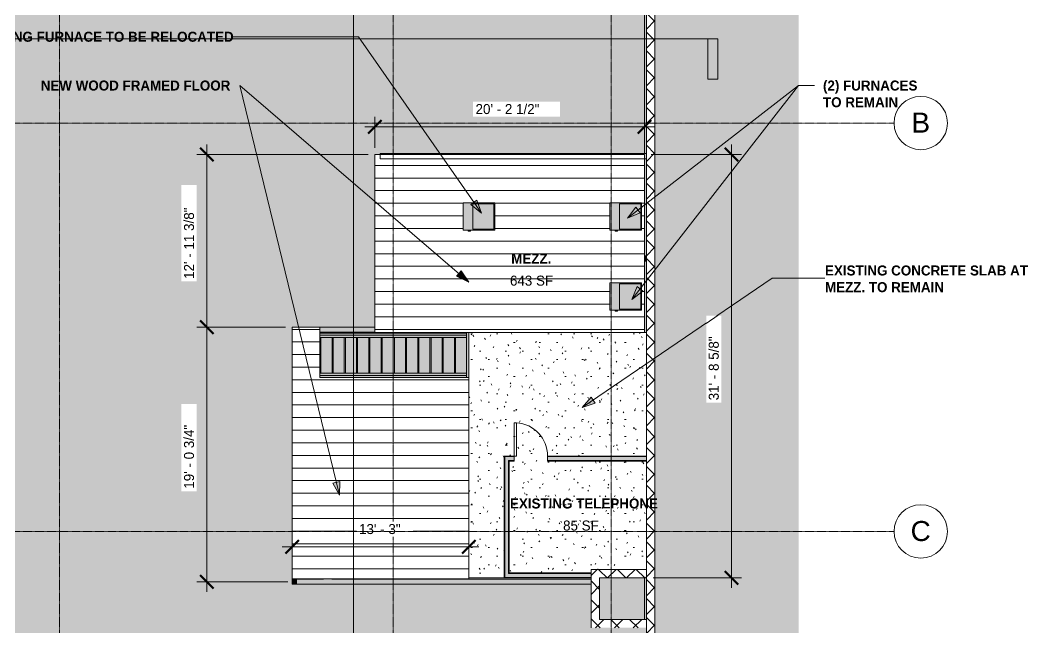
# Model space of a CAD drawing. Header units: inches. Extents: x -4124 to -1243, y 10241 to 12021.
# Drawn here: x -2149 to -1243, y 10995 to 11541 of the extents above; entities that cross this region are included whole.
import ezdxf

# ---------------------------------------------------------------- set-up
doc = ezdxf.new("R2010")
doc.units = ezdxf.units.IN
doc.header["$MEASUREMENT"] = 0
doc.linetypes.add('Grid Line 1_2_', pattern=[0.875, 0.5, -0.125, 0.125, -0.125])
doc.linetypes.add('Overhead 1_16_', pattern=[0.101562, 0.0625, -0.039062])
for name, color, linetype, lineweight in [('A-ANNO-DIMS', 211, 'Continuous', 9), ('A-ANNO-DIMS-96', 211, 'Continuous', 9), ('A-AREA-IDEN', 2, 'Continuous', 9), ('A-DOOR', 31, 'Continuous', 13), ('A-FLOR', 192, 'Continuous', 13), ('A-FLOR-HRAL', 11, 'Continuous', 9), ('A-FLOR-PATT', 8, 'Continuous', 13), ('A-ROOF', 132, 'Continuous', 13), ('A-WALL', 113, 'Continuous', 13), ('A-WALL-PATT', 111, 'Continuous', 20), ('C-BLDG-PADS', 91, 'Continuous', 13), ('G-ANNO-SYMB', 111, 'Continuous', 9), ('G-ANNO-TEXT', 231, 'Continuous', 9), ('I-WALL', 2, 'Continuous', 13), ('M-EQPM', 50, 'Continuous', 9), ('S-GRID', 1, 'Continuous', 9), ('S-GRID-IDEN', 1, 'Continuous', 9), ('S-STRS', 31, 'Continuous', 9)]:
    doc.layers.add(name, color=color, linetype=linetype, lineweight=lineweight)
doc.styles.add('Arial', font='arial.ttf', dxfattribs={"height": 18})
doc.styles.add('Century Gothic_1', font='ufonts.com_century-gothic.ttf', dxfattribs={"height": 9})
doc.styles.add('Century Gothic_B', font='GOTHICB.TTF', dxfattribs={"height": 9})
doc.dimstyles.new('OD__1_16__Tol__', dxfattribs={"dimscale": 12, "dimtxt": 9.397514, "dimasz": 1, "dimexe": 0.75, "dimexo": 0.5, "dimgap": 0.75, "dimtad": 1, "dimdec": 4, "dimrnd": 0.0625, "dimzin": 3, "dimdsep": 46, "dimlunit": 4, "dimtxsty": 'Century Gothic_1', "dimblk1": 'OBLIQUE', "dimblk2": 'OBLIQUE', "dimsah": 1, "dimcen": 0.09, "dimdle": 0.75, "dimazin": 0, "dimtfac": 1, "dimtdec": 4, "dimtix": 1, "dimtmove": 0, "dimatfit": 3, "dimfxl": 1, "dimtvp": 1, "dimtfill": 1, "dimfrac": 2, "dimtolj": 1, "dimtzin": 0, "dimarcsym": 2})
pattern_1 = [(0, (0, 0), (30.72, 7.68), [1.267, -21.773, 1.267, -21.773, -122.88]), (0, (0, 0), (30.72, 7.68), [-46.08, 1.267, -44.813, 1.267, -21.773, -53.76]), (0, (0, 0), (30.72, 7.68), [-115.2, 1.267, -14.093, 1.267, -37.133]), (120, (11.52, 3.84), (-22.011075, 22.7643004), [1.267, -21.773, 1.267, -21.773, -122.88]), (120, (11.52, 3.84), (-22.011075, 22.7643004), [-46.08, 1.267, -44.813, 1.267, -21.773, -53.76]), (120, (11.52, 3.84), (-22.011075, 22.7643004), [-115.2, 1.267, -14.093, 1.267, -37.133]), (240, (15.36, 19.2), (-8.708925, -30.4443004), [1.267, -21.773, 1.267, -21.773, -122.88]), (240, (15.36, 19.2), (-8.708925, -30.4443004), [-46.08, 1.267, -44.813, 1.267, -21.773, -53.76]), (240, (15.36, 19.2), (-8.708925, -30.4443004), [-115.2, 1.267, -14.093, 1.267, -37.133])]
pattern_2 = [(45, (0, 0), (-8.485281, 8.485281), []), (135, (0, 0), (-8.485281, -8.485281), [])]

# ---------------------------------------------------------------- blocks, each defined once
blk = doc.blocks.new('Single-Flush - 30_ x 80_-1225038-FLOOR PLAN - MEZZANINE')
at = {"layer": 'A-DOOR', "lineweight": 9}
for p, q in [((13, -2.25), (13, -32.25)), ((15, -2.25), (13, -2.25)), ((15, -2.25), (15, -32.25)), ((15, -32.25), (13, -32.25))]:
    blk.add_line(p, q, dxfattribs=at)
at = {"layer": 'A-DOOR', "color": 8, "lineweight": 9}
blk.add_arc((15, -2.25), 30.07, 180, 266.18593, dxfattribs=at)
blk = doc.blocks.new('Walls 1 - Walls 1-1277454-FLOOR PLAN - MEZZANINE')
at = {"layer": 'A-ROOF', "lineweight": 9}
blk.add_hatch(color=161, dxfattribs=at).paths.add_polyline_path([(-1448.52, 10380.08), (-1448.52, 11927.37), (-1956.88, 11927.37), (-1956.83, 11915.82), (-1585.45, 11918.84), (-1585.45, 11774.15), (-1577.83, 11774.15), (-1577.83, 10643.01), (-1938.58, 10642.37), (-1938.58, 10381.41), (-1577.83, 10380.43)], flags=0)
blk.add_line((-1577.83, 11774.15), (-1577.83, 10643.01), dxfattribs=at)
blk = doc.blocks.new('Gas Fired Furnace - Direct Vent - 38000 BTUH-1351617-FLOOR PLAN - MEZZANINE')
at = {"layer": 'M-EQPM'}
h = blk.add_hatch(color=8, dxfattribs=at)
h.paths.add_polyline_path([(0, -28.5), (0, 0), (-24.5, 0), (-24.5, -28.5), (-24.05, -28.5)], flags=0)
h.paths.add_polyline_path([(-0.81, -19.81), (-23.69, -19.81), (-23.69, -0.81), (-0.81, -0.81), (-0.81, -15.49)], flags=0)
for points in [[(-0.81, -15.49), (-0.81, -0.81), (-23.69, -0.81), (-23.69, -19.81), (-0.81, -19.81)], [(1, -21.82), (1, -21.69), (0, -21.72), (0, -21.83), (1, -21.83)], [(1, -22.83), (1, -21.83), (0, -21.87), (0, -23.83), (1, -23.8), (1, -23.09)]]:
    blk.add_hatch(color=8, dxfattribs=at).paths.add_polyline_path(points, flags=0)
at = {"layer": 'M-EQPM', "color": 8}
for p, q in [((0, 0), (-24.5, 0)), ((-24.5, 0), (-24.5, -28.5)), ((-0.81, -0.81), (-23.69, -0.81)), ((-23.69, -0.81), (-23.69, -19.81)), ((-0.81, -19.81), (-0.81, -0.81)), ((0, -28.5), (0, 0)), ((-23.69, -19.81), (-0.81, -19.81)), ((1, -21.69), (0, -21.69)), ((1, -21.83), (0, -21.83)), ((0, -23.83), (1, -23.83)), ((1, -21.69), (1, -21.82)), ((1, -21.83), (1, -23.83)), ((-24.5, -28.5), (0, -28.5))]:
    blk.add_line(p, q, dxfattribs=at)
blk = doc.blocks.new('Top Rail Type - Top Rail_Internal_-1377795-FLOOR PLAN - MEZZANINE')
at = {"layer": 'A-FLOR-HRAL'}
blk.add_hatch(color=8, dxfattribs=at).paths.add_polyline_path([(-1879.2, 11221.65), (-1747.2, 11221.65), (-1747.2, 11223.65), (-1879.2, 11223.65)], flags=0)
at = {"layer": 'A-FLOR-HRAL', "color": 8}
for p, q in [((-1879.2, 11223.65), (-1747.2, 11223.65)), ((-1747.2, 11221.65), (-1879.2, 11221.65)), ((-1747.2, 11223.65), (-1747.2, 11221.65))]:
    blk.add_line(p, q, dxfattribs=at)
blk = doc.blocks.new('Top Rail Type - Top Rail_Internal_-V3-FLOOR PLAN - MEZZANINE')
at = {"layer": 'A-FLOR-HRAL', "color": 8}
for p, q in [((-1879.2, 11223.65), (-1747.2, 11223.65)), ((-1879.2, 11221.65), (-1747.2, 11221.65)), ((-1747.2, 11223.65), (-1747.2, 11221.65))]:
    blk.add_line(p, q, dxfattribs=at)
blk = doc.blocks.new('Top Rail Type - Top Rail_Internal_-1377806-FLOOR PLAN - MEZZANINE')
at = {"layer": 'A-FLOR-HRAL'}
blk.add_hatch(color=8, dxfattribs=at).paths.add_polyline_path([(-1777.44, 11255.65), (-1747.2, 11255.65), (-1747.2, 11257.65), (-1879.2, 11257.65), (-1879.2, 11255.65), (-1780.2, 11255.65)], flags=0)
at = {"layer": 'A-FLOR-HRAL', "color": 8}
for p, q in [((-1879.2, 11257.65), (-1747.2, 11257.65)), ((-1747.2, 11255.65), (-1879.2, 11255.65)), ((-1747.2, 11257.65), (-1747.2, 11255.65))]:
    blk.add_line(p, q, dxfattribs=at)
blk = doc.blocks.new('Top Rail Type - Top Rail_Internal_-V4-FLOOR PLAN - MEZZANINE')
at = {"layer": 'A-FLOR-HRAL', "color": 8}
for p, q in [((-1879.2, 11257.65), (-1747.2, 11257.65)), ((-1879.2, 11255.65), (-1747.2, 11255.65)), ((-1747.2, 11257.65), (-1747.2, 11255.65))]:
    blk.add_line(p, q, dxfattribs=at)
blk = doc.blocks.new('Section - 3_32_ x 3_8_-54337-FLOOR PLAN - MEZZANINE')
at = {"layer": 'G-ANNO-SYMB'}
blk.add_hatch(color=256, dxfattribs=at).paths.add_polyline_path([(0, 0.375), (0, 0), (-0.09375, 0), (-0.09375, 0.375)], flags=0)
for p, q in [((0, 0.375), (-0.09375, 0.375)), ((-0.09375, 0.375), (-0.09375, 0)), ((0, 0), (0, 0.375)), ((-0.09375, 0), (0, 0))]:
    blk.add_line(p, q, dxfattribs=at)
blk = doc.blocks.new('DIMBLOCK1-FLOOR PLAN - MEZZANINE')
at = {"layer": 'A-ANNO-DIMS-96'}
for p, q in [((-1829.7, 11426.27), (-1829.7, 11453.95)), ((-1587.2, 11426.27), (-1587.2, 11453.95)), ((-1838.7, 11444.95), (-1578.2, 11444.95)), ((-1829.7, 11444.95), (-1829.7, 11426.27)), ((-1587.2, 11444.95), (-1587.2, 11426.27))]:
    blk.add_line(p, q, dxfattribs=at)
at = {"layer": 'A-ANNO-DIMS-96', "lineweight": 50}
for p, q in [((-1829.7, 11444.95), (-1835.7, 11438.95)), ((-1829.7, 11444.95), (-1823.7, 11450.95)), ((-1587.2, 11444.95), (-1593.2, 11438.95)), ((-1587.2, 11444.95), (-1581.2, 11450.95))]:
    blk.add_line(p, q, dxfattribs=at)
at = {"layer": 'A-ANNO-DIMS-96', "color": 0, "insert": (-1739.18, 11465.48), "char_height": 9, "width": 73.7481, "attachment_point": 1, "line_spacing_factor": 0.984502, "style": 'Century Gothic_1', "bg_fill": 3, "box_fill_scale": 1.25, "bg_fill_color": 256, "bg_fill_true_color": 13158600, "bg_fill_transparency": 0}
blk.add_mtext('20\' - 2 1/2"', dxfattribs=at)
blk = doc.blocks.new('_Oblique')
at = {"color": 0, "linetype": 'ByBlock', "lineweight": -2}
blk.add_line((-0.5, -0.5), (0.5, 0.5), dxfattribs=at)
blk = doc.blocks.new('DIMBLOCK2-FLOOR PLAN - MEZZANINE')
at = {"layer": 'A-ANNO-DIMS-96'}
for p, q in [((-1508.95, 11030.65), (-1508.95, 11429.27)), ((-1581.2, 11420.27), (-1499.95, 11420.27)), ((-1508.95, 11420.27), (-1581.2, 11420.27)), ((-1579.45, 11039.65), (-1499.95, 11039.65)), ((-1508.95, 11039.65), (-1579.45, 11039.65))]:
    blk.add_line(p, q, dxfattribs=at)
at = {"layer": 'A-ANNO-DIMS-96', "lineweight": 50}
for p, q in [((-1508.95, 11420.27), (-1514.95, 11426.27)), ((-1508.95, 11420.27), (-1502.95, 11414.27)), ((-1508.95, 11039.65), (-1514.95, 11045.65)), ((-1508.95, 11039.65), (-1502.95, 11033.65))]:
    blk.add_line(p, q, dxfattribs=at)
at = {"layer": 'A-ANNO-DIMS-96', "color": 0, "insert": (-1529.49, 11199.23), "char_height": 9, "width": 73.7481, "attachment_point": 1, "rotation": 90, "line_spacing_factor": 0.984502, "style": 'Century Gothic_1', "bg_fill": 3, "box_fill_scale": 1.25, "bg_fill_color": 256, "bg_fill_true_color": 13158600, "bg_fill_transparency": 0}
blk.add_mtext('31\' - 8 5/8"', dxfattribs=at)
blk = doc.blocks.new('DIMBLOCK3-FLOOR PLAN - MEZZANINE')
at = {"layer": 'A-ANNO-DIMS-96'}
for p, q in [((-1980.83, 11027.15), (-1980.83, 11273.9)), ((-1910.2, 11264.9), (-1989.83, 11264.9)), ((-1980.83, 11264.9), (-1910.2, 11264.9)), ((-1907.95, 11036.15), (-1989.83, 11036.15)), ((-1980.83, 11036.15), (-1907.95, 11036.15))]:
    blk.add_line(p, q, dxfattribs=at)
at = {"layer": 'A-ANNO-DIMS-96', "lineweight": 50}
for p, q in [((-1980.83, 11264.9), (-1986.83, 11270.9)), ((-1980.83, 11264.9), (-1974.83, 11258.9)), ((-1980.83, 11036.15), (-1986.83, 11042.15)), ((-1980.83, 11036.15), (-1974.83, 11030.15))]:
    blk.add_line(p, q, dxfattribs=at)
at = {"layer": 'A-ANNO-DIMS-96', "color": 0, "insert": (-2001.37, 11119.79), "char_height": 9, "width": 73.7481, "attachment_point": 1, "rotation": 90, "line_spacing_factor": 0.984502, "style": 'Century Gothic_1', "bg_fill": 3, "box_fill_scale": 1.25, "bg_fill_color": 256, "bg_fill_true_color": 13158600, "bg_fill_transparency": 0}
blk.add_mtext('19\' - 0 3/4"', dxfattribs=at)
blk = doc.blocks.new('DIMBLOCK4-FLOOR PLAN - MEZZANINE')
at = {"layer": 'A-ANNO-DIMS-96', "lineweight": 50}
for p, q in [((-1904.2, 11067.52), (-1898.2, 11073.52)), ((-1745.2, 11067.52), (-1739.2, 11073.52)), ((-1904.2, 11067.52), (-1910.2, 11061.52)), ((-1745.2, 11067.52), (-1751.2, 11061.52))]:
    blk.add_line(p, q, dxfattribs=at)
at = {"layer": 'A-ANNO-DIMS-96'}
for p, q in [((-1913.2, 11067.52), (-1736.2, 11067.52)), ((-1904.2, 11070.01), (-1904.2, 11058.52)), ((-1904.2, 11067.52), (-1904.2, 11070.01)), ((-1745.2, 11070.01), (-1745.2, 11058.52)), ((-1745.2, 11067.52), (-1745.2, 11070.01))]:
    blk.add_line(p, q, dxfattribs=at)
at = {"layer": 'A-ANNO-DIMS-96', "color": 0, "insert": (-1843.95, 11088.06), "char_height": 9, "width": 46.1821, "attachment_point": 1, "line_spacing_factor": 0.984502, "style": 'Century Gothic_1', "bg_fill": 3, "box_fill_scale": 1.25, "bg_fill_color": 256, "bg_fill_true_color": 13158600, "bg_fill_transparency": 0}
blk.add_mtext('13\' - 3"', dxfattribs=at)
blk = doc.blocks.new('DIMBLOCK5-FLOOR PLAN - MEZZANINE')
at = {"layer": 'A-ANNO-DIMS-96'}
for p, q in [((-1980.83, 11429.27), (-1980.83, 11255.9)), ((-1835.7, 11420.27), (-1989.83, 11420.27)), ((-1980.83, 11420.27), (-1835.7, 11420.27)), ((-1910.2, 11264.9), (-1989.83, 11264.9)), ((-1980.83, 11264.9), (-1910.2, 11264.9))]:
    blk.add_line(p, q, dxfattribs=at)
at = {"layer": 'A-ANNO-DIMS-96', "lineweight": 50}
for p, q in [((-1980.83, 11420.27), (-1986.83, 11426.27)), ((-1980.83, 11420.27), (-1974.83, 11414.27)), ((-1980.83, 11264.9), (-1986.83, 11270.9)), ((-1980.83, 11264.9), (-1974.83, 11258.9))]:
    blk.add_line(p, q, dxfattribs=at)
at = {"layer": 'A-ANNO-DIMS-96', "color": 0, "insert": (-2001.37, 11308.35), "char_height": 9, "width": 82.1611, "attachment_point": 1, "rotation": 90, "line_spacing_factor": 0.984502, "style": 'Century Gothic_1', "bg_fill": 3, "box_fill_scale": 1.25, "bg_fill_color": 256, "bg_fill_true_color": 13158600, "bg_fill_transparency": 0}
blk.add_mtext('12\' - 11 3/8"', dxfattribs=at)
blk = doc.blocks.new('Grid - Grid Head - Circle-50561-FLOOR PLAN - MEZZANINE')
at = {"layer": 'S-GRID-IDEN'}
for start, end in [(360, 180), (180, 360)]:
    blk.add_arc((0, 0), 0.25, start, end, dxfattribs=at)

msp = doc.modelspace()

# ---------------------------------------------------------------- hatches: boundary and pattern name
at = {"layer": 'A-FLOR-PATT', "lineweight": 9}
h = msp.add_hatch(dxfattribs=at)
h.set_pattern_fill('FP_6', color=9, style=0, pattern_type=2)
h.set_pattern_definition([(0, (0, 0), (0, 11.331), [])])
h.paths.add_polyline_path([(-1859.5168, 11038.72821), (-1745.20325, 11038.72821), (-1745.20325, 11219.64539), (-1879.20325, 11219.64539), (-1879.20325, 11264.89539), (-1904.20325, 11264.89539), (-1904.20325, 11038.72821)], flags=0)
h.paths.add_polyline_path([(-1775.68786, 11260.27039), (-1587.20325, 11260.27039), (-1587.20325, 11420.27039), (-1829.70325, 11420.27039), (-1829.70325, 11260.27039), (-1782.97642, 11260.27039)], flags=0)
h.paths.add_polyline_path([(-1612.14644, 11279.20054), (-1613.64644, 11279.20054), (-1613.64644, 11280.20054), (-1618.31311, 11280.20054), (-1618.31311, 11304.70054), (-1589.81311, 11304.70054), (-1589.81311, 11280.20054), (-1611.50061, 11280.20054), (-1611.53468, 11279.20054), (-1612.00061, 11279.20054)], flags=0)
h.paths.add_polyline_path([(-1613.64644, 11351.20054), (-1613.64644, 11352.20054), (-1618.31311, 11352.20054), (-1618.31311, 11376.70054), (-1589.81311, 11376.70054), (-1589.81311, 11352.20054), (-1611.50061, 11352.20054), (-1611.53468, 11351.20054), (-1613.61237, 11351.20054)], flags=0)
h.paths.add_polyline_path([(-1744.61401, 11351.20054), (-1745.75984, 11351.20054), (-1745.75984, 11352.20054), (-1750.42651, 11352.20054), (-1750.42651, 11376.70054), (-1721.92651, 11376.70054), (-1721.92651, 11352.20054), (-1743.61401, 11352.20054), (-1743.64808, 11351.20054), (-1744.58307, 11351.20054)], flags=0)
h = msp.add_hatch(dxfattribs=at)
h.set_pattern_fill('FP_1', color=9, style=0, pattern_type=2)
h.set_pattern_definition(pattern_1)
h.paths.add_polyline_path([(-1745.20325, 11039.65318), (-1713.45325, 11039.65318), (-1713.45325, 11149.14539), (-1704.45325, 11149.14539), (-1704.45325, 11144.64539), (-1708.95325, 11144.64539), (-1708.95325, 11044.15318), (-1635.20325, 11044.15318), (-1635.20325, 11047.27818), (-1585.45325, 11047.27818), (-1585.45325, 11144.64539), (-1674.45325, 11144.64539), (-1674.45325, 11149.14539), (-1585.45325, 11149.14539), (-1585.45325, 11260.27039), (-1745.20325, 11260.27039), (-1745.20325, 11040.15318)], flags=0)
at = {"layer": 'A-WALL-PATT', "lineweight": 9}
h = msp.add_hatch(dxfattribs=at)
h.set_pattern_fill('FP_3', color=8, style=0, pattern_type=2)
h.set_pattern_definition(pattern_2)
h.paths.add_polyline_path([(-1585.45325, 10642.9944), (-1577.82825, 10643.00784), (-1577.82825, 11774.14539), (-1585.45325, 11774.14539), (-1585.45325, 10643.00784)], flags=0)
h = msp.add_hatch(dxfattribs=at)
h.set_pattern_fill('FP_2', color=8, style=0, pattern_type=2)
h.set_pattern_definition(pattern_1)
h.paths.add_polyline_path([(-1615.7498, 11148.64539), (-1585.45325, 11148.64539), (-1585.45325, 11149.14539), (-1674.45325, 11149.14539), (-1674.45325, 11148.64539)], flags=0)
h.paths.add_polyline_path([(-1709.45325, 11148.64539), (-1704.45325, 11148.64539), (-1704.45325, 11149.14539), (-1713.45325, 11149.14539), (-1713.45325, 11148.64539), (-1712.95325, 11148.64539)], flags=0)
h = msp.add_hatch(dxfattribs=at)
h.set_pattern_fill('FP_2', color=8, style=0, pattern_type=2)
h.set_pattern_definition(pattern_1)
h.paths.add_polyline_path([(-1713.45325, 11039.65318), (-1712.95325, 11039.65318), (-1712.95325, 11148.64539), (-1713.45325, 11148.61598), (-1713.45325, 11043.65318)], flags=0)
h = msp.add_hatch(dxfattribs=at)
h.set_pattern_fill('FP_2', color=8, style=0, pattern_type=2)
h.set_pattern_definition(pattern_1)
h.paths.add_polyline_path([(-1709.45325, 11144.64539), (-1704.45325, 11144.64539), (-1704.45325, 11145.14539), (-1709.45325, 11145.14539)], flags=0)
h.paths.add_polyline_path([(-1674.45325, 11144.64539), (-1585.45325, 11144.64539), (-1585.46081, 11145.14539), (-1674.45325, 11145.14539)], flags=0)
h = msp.add_hatch(dxfattribs=at)
h.set_pattern_fill('FP_3', color=8, style=0, pattern_type=2)
h.set_pattern_definition(pattern_2)
h.paths.add_polyline_path([(-1635.20325, 10994.77818), (-1627.57825, 10994.77818), (-1627.57825, 11047.27818), (-1635.20325, 11047.27818), (-1635.20325, 11033.89539)], flags=0)
h = msp.add_hatch(dxfattribs=at)
h.set_pattern_fill('FP_3', color=8, style=0, pattern_type=2)
h.set_pattern_definition(pattern_2)
h.paths.add_polyline_path([(-1586.78906, 11039.65318), (-1585.45325, 11039.65318), (-1585.45325, 11047.27818), (-1627.57825, 11047.27818), (-1627.57825, 11039.65318), (-1587.20325, 11039.65318)], flags=0)
h = msp.add_hatch(dxfattribs=at)
h.set_pattern_fill('FP_2', color=8, style=0, pattern_type=2)
h.set_pattern_definition(pattern_1)
h.paths.add_polyline_path([(-1635.20325, 11043.65318), (-1635.20325, 11044.15318), (-1708.95325, 11044.15318), (-1708.95325, 11043.65318)], flags=0)
h = msp.add_hatch(dxfattribs=at)
h.set_pattern_fill('FP_3', color=8, style=0, pattern_type=2)
h.set_pattern_definition(pattern_2)
h.paths.add_polyline_path([(-1587.20325, 10994.77818), (-1585.45325, 10994.77818), (-1585.45325, 11002.40318), (-1627.57825, 11002.40318), (-1627.57825, 10994.77818)], flags=0)
at = {"layer": 'C-BLDG-PADS', "lineweight": 9}
h = msp.add_hatch(dxfattribs=at)
h.set_pattern_fill('FP_13', color=9, style=0, pattern_type=2)
h.set_pattern_definition(pattern_1)
h.paths.add_polyline_path([(-1587.20325, 10642.99131), (-1585.45325, 10643.00784), (-1585.45325, 10807.14539), (-1587.20325, 10807.14539), (-1587.20325, 10643.00784)], flags=0)
h.paths.add_polyline_path([(-1587.20325, 10818.02039), (-1585.45325, 10818.02039), (-1585.45325, 10994.77818), (-1587.20325, 10994.77818), (-1587.20325, 10888.8411)], flags=0)
h.paths.add_polyline_path([(-1587.20325, 11002.40318), (-1585.45325, 11002.40318), (-1585.45325, 11039.65318), (-1587.20325, 11039.65318), (-1587.20325, 11005.70277)], flags=0)
h.paths.add_polyline_path([(-1587.20325, 11260.27039), (-1585.45325, 11260.27039), (-1585.45325, 11324.39539), (-1587.20325, 11324.39539), (-1587.20325, 11278.28996)], flags=0)
h.paths.add_polyline_path([(-1587.20325, 11329.14539), (-1585.45325, 11329.14539), (-1585.45325, 11416.14539), (-1587.20325, 11416.14539), (-1587.20325, 11330.21648)], flags=0)
h.paths.add_polyline_path([(-1585.45325, 11420.89539), (-1585.45325, 11759.77039), (-1587.20325, 11759.77039), (-1587.20325, 11420.89539)], flags=0)
h.paths.add_polyline_path([(-1585.45325, 11770.64539), (-1585.45325, 11772.14539), (-1587.20325, 11772.14539), (-1587.20325, 11770.64539)], flags=0)
h.paths.add_polyline_path([(-1587.20325, 11842.91874), (-1585.45325, 11842.91874), (-1585.45325, 11918.85213), (-1587.20325, 11918.83784), (-1587.20325, 11842.99081)], flags=0)
h = msp.add_hatch(dxfattribs=at)
h.set_pattern_fill('FP_1', color=9, style=0, pattern_type=2)
h.set_pattern_definition(pattern_1)
h.paths.add_polyline_path([(-2414.06458, 10818.02039), (-2413.90426, 10818.02039), (-2413.57568, 10818.15649), (-2413.37318, 10818.64539), (-2413.37318, 10826.12586), (-2413.57568, 10826.61476), (-2414.06458, 10826.81727), (-2418.20325, 10826.81727), (-2418.20325, 10827.37586), (-2408.20325, 10827.37586), (-2408.20325, 10826.81727), (-2412.34193, 10826.81727), (-2412.83082, 10826.61476), (-2413.03333, 10826.12586), (-2413.03333, 10818.64539), (-2412.83082, 10818.15649), (-2412.50224, 10818.02039), (-2113.90426, 10818.02039), (-2113.57568, 10818.15649), (-2113.37318, 10818.64539), (-2113.37318, 10826.12586), (-2113.57568, 10826.61476), (-2114.06458, 10826.81727), (-2118.20325, 10826.81727), (-2118.20325, 10827.37586), (-2108.20325, 10827.37586), (-2108.20325, 10826.81727), (-2112.34193, 10826.81727), (-2112.83082, 10826.61476), (-2113.03333, 10826.12586), (-2113.03333, 10818.64539), (-2112.83082, 10818.15649), (-2112.50224, 10818.02039), (-1942.39075, 10818.02039), (-1942.39075, 10819.70985), (-1845.45325, 10819.70985), (-1845.45325, 10979.89539), (-1797.95325, 10979.89539), (-1797.95325, 10977.64539), (-1790.32825, 10977.64539), (-1790.32825, 10819.70985), (-1617.37318, 10819.70985), (-1617.37318, 10826.12586), (-1617.57568, 10826.61476), (-1618.06458, 10826.81727), (-1622.20325, 10826.81727), (-1622.20325, 10827.37586), (-1612.20325, 10827.37586), (-1612.20325, 10826.81727), (-1616.34193, 10826.81727), (-1616.83082, 10826.61476), (-1617.03333, 10826.12586), (-1617.03333, 10819.70985), (-1587.20325, 10819.70985), (-1587.20325, 10994.77818), (-1635.20325, 10994.77818), (-1635.20325, 11033.89539), (-1904.20325, 11033.89539), (-1904.20325, 11264.89539), (-1829.70325, 11264.89539), (-1829.70325, 11420.27039), (-1824.95325, 11420.27039), (-1824.95325, 11420.89539), (-1587.20325, 11420.89539), (-1587.2033, 11758.39526), (-1617.03333, 11758.39526), (-1617.03333, 11751.66492), (-1616.83082, 11751.17602), (-1616.34193, 11750.97352), (-1612.20325, 11750.97352), (-1612.20325, 11750.41492), (-1622.20325, 11750.41492), (-1622.20325, 11750.97352), (-1618.06458, 11750.97352), (-1617.57568, 11751.17602), (-1617.37318, 11751.66492), (-1617.37318, 11758.39526), (-1813.03333, 11758.39539), (-1813.03333, 11751.66492), (-1812.83082, 11751.17602), (-1812.34193, 11750.97352), (-1808.20325, 11750.97352), (-1808.20325, 11750.41492), (-1818.20325, 11750.41492), (-1818.20325, 11750.97352), (-1814.06458, 11750.97352), (-1813.57568, 11751.17602), (-1813.37318, 11751.66492), (-1813.37318, 11758.39539), (-2113.03333, 11758.39539), (-2113.03333, 11751.66492), (-2112.83082, 11751.17602), (-2112.34193, 11750.97352), (-2108.20325, 11750.97352), (-2108.20325, 11750.41492), (-2118.20325, 11750.41492), (-2118.20325, 11750.97352), (-2114.06458, 11750.97352), (-2113.57568, 11751.17602), (-2113.37318, 11751.66492), (-2113.37318, 11758.39539), (-2413.03333, 11758.39539), (-2413.03333, 11751.66492), (-2412.83082, 11751.17602), (-2412.34193, 11750.97352), (-2408.20325, 11750.97352), (-2408.20325, 11750.41492), (-2418.20325, 11750.41492), (-2418.20325, 11750.97352), (-2414.06458, 11750.97352), (-2413.57568, 11751.17602), (-2413.37318, 11751.66492), (-2413.37318, 11758.39539), (-2713.03333, 11758.39539), (-2713.03333, 11751.66492), (-2712.83082, 11751.17602), (-2712.34193, 11750.97352), (-2708.20325, 11750.97352), (-2708.20325, 11750.41492), (-2718.20325, 11750.41492), (-2718.20325, 11750.97352), (-2714.06458, 11750.97352), (-2713.57568, 11751.17602), (-2713.37318, 11751.66492), (-2713.37318, 11758.39539), (-3013.03333, 11758.39539), (-3013.03333, 11751.66492), (-3012.83082, 11751.17602), (-3012.34193, 11750.97352), (-3008.20325, 11750.97352), (-3008.20325, 11750.41492), (-3018.20325, 11750.41492), (-3018.16419, 11682.52039), (-3016.22669, 11682.52039), (-3016.22669, 11536.52039), (-3018.20325, 11536.52039), (-3018.20325, 11458.50086), (-3008.20325, 11458.50086), (-3008.20325, 11457.94227), (-3012.34193, 11457.94227), (-3012.83082, 11457.73976), (-3013.03333, 11457.25086), (-3013.03333, 11449.77039), (-3012.83082, 11449.28149), (-3012.34193, 11449.07898), (-3008.20325, 11449.07898), (-3008.20325, 11448.52039), (-3018.20325, 11448.52039), (-3018.20325, 10827.37586), (-3008.20325, 10827.37586), (-3008.20325, 10826.81727), (-3012.34193, 10826.81727), (-3012.83082, 10826.61476), (-3013.03333, 10826.12586), (-3013.03333, 10818.64539), (-3012.83082, 10818.15649), (-3012.50224, 10818.02039), (-2713.90426, 10818.02039), (-2713.57568, 10818.15649), (-2713.37318, 10818.64539), (-2713.37318, 10826.12586), (-2713.57568, 10826.61476), (-2714.06458, 10826.81727), (-2718.20325, 10826.81727), (-2718.20325, 10827.37586), (-2708.20325, 10827.37586), (-2708.20325, 10826.81727), (-2712.34193, 10826.81727), (-2712.83082, 10826.61476), (-2713.03333, 10826.12586), (-2713.03333, 10818.64539), (-2712.83082, 10818.15649), (-2712.50224, 10818.02039), (-2451.88289, 10818.02039)], flags=0)
h.paths.add_polyline_path([(-3018.20325, 10818.02039), (-3013.90426, 10818.02039), (-3013.57568, 10818.15649), (-3013.37318, 10818.64539), (-3013.37318, 10826.12586), (-3013.57568, 10826.61476), (-3014.06458, 10826.81727), (-3018.20325, 10826.81727), (-3018.20325, 10818.15649)], flags=0)
h.paths.add_polyline_path([(-1840.95325, 10819.70985), (-1813.37318, 10819.70985), (-1813.37318, 10826.12586), (-1813.57568, 10826.61476), (-1814.06458, 10826.81727), (-1818.20325, 10826.81727), (-1818.20325, 10827.37586), (-1808.20325, 10827.37586), (-1808.20325, 10826.81727), (-1812.34193, 10826.81727), (-1812.83082, 10826.61476), (-1813.03333, 10826.12586), (-1813.03333, 10819.70985), (-1797.95325, 10819.70985), (-1797.95325, 10975.39539), (-1840.95325, 10975.39539), (-1840.95325, 10826.81727)], flags=0)
h.paths.add_polyline_path([(-1587.20325, 11002.40318), (-1587.20325, 11039.65318), (-1627.57825, 11039.65318), (-1627.57825, 11002.40318)], flags=0)
h.paths.add_polyline_path([(-1797.95325, 11038.39539), (-1635.20325, 11038.39539), (-1635.20325, 11039.65318), (-1745.20325, 11039.65318), (-1745.20325, 11038.72821), (-1899.70325, 11038.72821), (-1899.70325, 11038.39539), (-1859.64273, 11038.39539)], flags=0)
h.paths.add_polyline_path([(-1747.20325, 11219.64539), (-1745.20325, 11219.64539), (-1745.20325, 11260.27039), (-1829.70325, 11260.27039), (-1829.70325, 11260.39539), (-1879.20325, 11260.39539), (-1879.20325, 11259.64539), (-1747.20325, 11259.64539), (-1747.20325, 11221.64539)], flags=0)
h.paths.add_polyline_path([(-3014.06458, 11449.07898), (-3013.57568, 11449.28149), (-3013.37318, 11449.77039), (-3013.37318, 11457.25086), (-3013.57568, 11457.73976), (-3014.06458, 11457.94227), (-3018.20325, 11457.94227), (-3018.20325, 11449.07898), (-3016.27274, 11449.07898)], flags=0)
h.paths.add_polyline_path([(-3016.28919, 11535.23914), (-3016.87625, 11535.23914), (-3016.87625, 11536.23914), (-2856.22669, 11536.23914), (-2856.22669, 11535.23914), (-3016.22669, 11535.23914)], flags=0)
h.paths.add_polyline_path([(-3016.87625, 11682.80164), (-3016.87625, 11683.80164), (-2856.22669, 11683.80164), (-2856.22669, 11682.80164), (-3016.28919, 11682.80164)], flags=0)
h.paths.add_polyline_path([(-3018.20325, 11750.97352), (-3014.06458, 11750.97352), (-3013.57568, 11751.17602), (-3013.37318, 11751.66492), (-3013.37318, 11758.39539), (-3018.20325, 11758.39539)], flags=0)
at = {"layer": 'G-ANNO-TEXT', "lineweight": 20}
for points in [[(-1733.93215, 11367.29333), (-1738.15326, 11378.97755), (-1743.42985, 11375.30161)], [(-1745.13594, 11305.31388), (-1752.15047, 11315.56743), (-1756.33747, 11310.68645)], [(-1861.48092, 11113.99583), (-1861.1998, 11126.41596), (-1867.44753, 11124.89254)]]:
    msp.add_hatch(color=147, dxfattribs=at).paths.add_polyline_path(points, flags=0)
at = {"layer": 'G-ANNO-TEXT'}
msp.add_hatch(color=256, dxfattribs=at).paths.add_polyline_path([(-1643.21016, 11192.66737), (-1631.48055, 11196.76065), (-1635.09867, 11202.07706)], flags=0)
at = {"layer": 'I-WALL'}
for color, points in [(55, [(-1585.45325, 11416.14539), (-1585.45325, 11420.89539), (-1824.95325, 11420.89539), (-1824.95325, 11420.27039), (-1587.20325, 11420.27039), (-1587.20325, 11416.14539)]), (55, [(-1585.45325, 11324.39539), (-1585.45325, 11329.14539), (-1587.20325, 11329.14539), (-1587.20325, 11324.39539)]), (254, [(-1829.70325, 11260.39539), (-1829.70325, 11264.89539), (-1879.20325, 11264.89539), (-1879.20325, 11260.39539)]), (161, [(-1712.95325, 11040.15318), (-1709.45325, 11040.15318), (-1709.45325, 11145.14539), (-1712.95325, 11145.14539), (-1712.95325, 11096.54716)]), (254, [(-1899.70325, 11033.89539), (-1899.70325, 11038.72821), (-1904.20325, 11038.72821), (-1904.20325, 11033.89539)]), (254, [(-1635.20325, 11033.89539), (-1635.20325, 11038.39539), (-1899.70325, 11038.39539), (-1899.70325, 11033.89539), (-1741.62373, 11033.89539)]), (161, [(-1635.20325, 11040.15318), (-1635.20325, 11043.65318), (-1709.45325, 11043.65318), (-1709.45325, 11040.15318), (-1708.95325, 11040.15318)])]:
    msp.add_hatch(color=color, dxfattribs=at).paths.add_polyline_path(points, flags=0)
h = msp.add_hatch(color=161, dxfattribs=at)
h.paths.add_polyline_path([(-1712.95325, 11145.14539), (-1704.45325, 11145.14539), (-1704.45325, 11148.64539), (-1712.95325, 11148.64539)], flags=0)
h.paths.add_polyline_path([(-1615.7498, 11145.14539), (-1585.45325, 11145.14539), (-1585.45935, 11148.64539), (-1674.45325, 11148.64539), (-1674.45325, 11145.14539)], flags=0)
at = {"layer": 'S-STRS'}
for color, points in [(55, [(-1769.20325, 11257.64539), (-1747.20325, 11257.64539), (-1747.20325, 11259.64539), (-1879.20325, 11259.64539), (-1879.20325, 11257.64539), (-1776.68113, 11257.64539)]), (55, [(-1879.20325, 11223.64539), (-1868.20325, 11223.64539), (-1868.20325, 11255.64539), (-1879.20325, 11255.64539)]), (55, [(-1857.20325, 11223.64539), (-1857.20325, 11255.64539), (-1868.20325, 11255.64539), (-1868.20325, 11223.64539)]), (55, [(-1846.20325, 11223.64539), (-1846.20325, 11255.64539), (-1857.20325, 11255.64539), (-1857.20325, 11223.64539)]), (55, [(-1846.20325, 11223.64539), (-1835.20325, 11223.64539), (-1835.20325, 11255.64539), (-1846.20325, 11255.64539)]), (55, [(-1829.70325, 11223.64539), (-1824.20325, 11223.64539), (-1824.20325, 11255.64539), (-1835.20325, 11255.64539), (-1835.20325, 11223.64539)]), (55, [(-1813.20325, 11223.64539), (-1813.20325, 11255.64539), (-1824.20325, 11255.64539), (-1824.20325, 11223.64539)]), (55, [(-1802.20325, 11223.64539), (-1802.20325, 11255.64539), (-1813.20325, 11255.64539), (-1813.20325, 11223.64539)]), (55, [(-1802.20325, 11223.64539), (-1791.20325, 11223.64539), (-1791.20325, 11255.64539), (-1802.20325, 11255.64539)]), (55, [(-1780.20325, 11223.64539), (-1780.20325, 11255.64539), (-1791.20325, 11255.64539), (-1791.20325, 11223.64539), (-1782.97642, 11223.64539)]), (55, [(-1769.20325, 11223.64539), (-1769.20325, 11255.64539), (-1780.20325, 11255.64539), (-1780.20325, 11223.64539)]), (55, [(-1758.20325, 11223.64539), (-1758.20325, 11255.64539), (-1769.20325, 11255.64539), (-1769.20325, 11223.64539)]), (55, [(-1747.20325, 11223.64539), (-1747.20325, 11255.64539), (-1758.20325, 11255.64539), (-1758.20325, 11223.64539)]), (8, [(-1791.20325, 11219.64539), (-1747.20325, 11219.64539), (-1747.20325, 11221.64539), (-1879.20325, 11221.64539), (-1879.20325, 11219.64539), (-1802.20325, 11219.64539)])]:
    msp.add_hatch(color=color, dxfattribs=at).paths.add_polyline_path(points, flags=0)

# ---------------------------------------------------------------- linework, layer by layer
at = {"layer": 'A-FLOR', "color": 8, "lineweight": 9}
for p, q in [((-1587.20325, 11420.27039), (-1829.70325, 11420.27039)), ((-1829.70325, 11420.27039), (-1829.70325, 11260.27039)), ((-1587.20325, 11260.27039), (-1587.20325, 11420.27039)), ((-1879.20325, 11264.89539), (-1904.20325, 11264.89539)), ((-1904.20325, 11264.89539), (-1904.20325, 11038.72821)), ((-1879.20325, 11219.64539), (-1879.20325, 11264.89539)), ((-1585.45325, 11260.27039), (-1829.70325, 11260.27039)), ((-1745.20325, 11038.72821), (-1745.20325, 11260.27039)), ((-1751.82141, 11219.64539), (-1879.20325, 11219.64539)), ((-1745.20325, 11219.64539), (-1747.20325, 11219.64539)), ((-1904.20325, 11038.72821), (-1745.20325, 11038.72821)), ((-1745.20325, 11039.65318), (-1713.45325, 11039.65318))]:
    msp.add_line(p, q, dxfattribs=at)
at = {"layer": 'A-WALL', "lineweight": 9}
for p, q in [((-1585.45325, 11774.14539), (-1585.45325, 10817.39539)), ((-1577.82825, 10640.14539), (-1577.82825, 11774.14539)), ((-1712.95325, 11148.64539), (-1704.45325, 11148.64539)), ((-1712.95325, 11148.64539), (-1712.95325, 11040.15318)), ((-1674.45325, 11148.64539), (-1585.45325, 11148.64539)), ((-1709.45325, 11145.14539), (-1704.45325, 11145.14539)), ((-1709.45325, 11145.14539), (-1709.45325, 11043.65318)), ((-1674.45325, 11145.14539), (-1585.45325, 11145.14539)), ((-1635.20325, 11047.27818), (-1635.20325, 10994.77818)), ((-1585.45325, 11047.27818), (-1635.20325, 11047.27818)), ((-1712.95325, 11040.15318), (-1635.20325, 11040.15318)), ((-1709.45325, 11043.65318), (-1635.20325, 11043.65318)), ((-1627.57825, 11002.40318), (-1627.57825, 11039.65318)), ((-1627.57825, 11039.65318), (-1585.45325, 11039.65318)), ((-1585.45325, 11002.40318), (-1627.57825, 11002.40318))]:
    msp.add_line(p, q, dxfattribs=at)
at = {"layer": 'C-BLDG-PADS', "color": 8, "lineweight": 9}
for p, q in [((-1587.20325, 11420.89539), (-1587.20325, 11758.39526)), ((-1587.20325, 11002.40318), (-1587.20325, 11039.65318))]:
    msp.add_line(p, q, dxfattribs=at)
at = {"layer": 'G-ANNO-SYMB'}
for p, q in [((-1849.07964, 11831.64691), (-1849.07964, 10300.08503)), ((-4008.43211, 11523.97754), (-1530.35451, 11523.97754))]:
    msp.add_line(p, q, dxfattribs=at)
at = {"layer": 'G-ANNO-TEXT', "color": 147, "lineweight": 20}
for p, q in [((-1957.96938, 11525.9555), (-1958.22372, 11525.9555)), ((-1844.46433, 11525.9555), (-1957.96938, 11525.9555)), ((-1861.48092, 11113.99583), (-1951.24191, 11482.11584)), ((-1745.13594, 11305.31388), (-1951.24191, 11482.11584)), ((-1448.73257, 11482.11584), (-1434.42349, 11482.11584)), ((-1448.73257, 11482.11584), (-1434.42349, 11482.11584)), ((-1738.15326, 11378.97755), (-1743.42985, 11375.30161)), ((-1743.42985, 11375.30161), (-1733.93215, 11367.29333)), ((-1733.93215, 11367.29333), (-1738.15326, 11378.97755)), ((-1595.02134, 11372.85769), (-1602.53871, 11362.96688)), ((-1752.15047, 11315.56743), (-1756.33747, 11310.68645)), ((-1756.33747, 11310.68645), (-1745.13594, 11305.31388)), ((-1745.13594, 11305.31388), (-1752.15047, 11315.56743)), ((-1593.90662, 11301.37347), (-1598.75622, 11289.93581)), ((-1861.1998, 11126.41596), (-1867.44753, 11124.89254)), ((-1867.44753, 11124.89254), (-1861.48092, 11113.99583)), ((-1861.48092, 11113.99583), (-1861.1998, 11126.41596))]:
    msp.add_line(p, q, dxfattribs=at)
at = {"layer": 'G-ANNO-TEXT'}
for p, q in [((-1472.3985, 11308.91419), (-1424.95082, 11308.91419)), ((-1635.09867, 11202.07706), (-1643.21016, 11192.66737)), ((-1631.48055, 11196.76065), (-1635.09867, 11202.07706)), ((-1643.21016, 11192.66737), (-1631.48055, 11196.76065))]:
    msp.add_line(p, q, dxfattribs=at)
at = {"layer": 'I-WALL', "color": 8, "lineweight": 9}
for p, q in [((-1824.95325, 11420.89539), (-1585.45325, 11420.89539)), ((-1824.95325, 11420.89539), (-1824.95325, 11416.14539)), ((-1585.45325, 11416.14539), (-1824.95325, 11416.14539)), ((-1587.20325, 11329.14539), (-1585.45325, 11329.14539)), ((-1585.45325, 11324.39539), (-1587.20325, 11324.39539)), ((-1879.20325, 11264.89539), (-1829.70325, 11264.89539)), ((-1829.70325, 11260.39539), (-1879.20325, 11260.39539)), ((-1904.20325, 11033.89539), (-1904.20325, 11038.72821)), ((-1899.70325, 11038.72821), (-1899.70325, 11038.39539)), ((-1899.70325, 11038.39539), (-1875.97809, 11038.39539)), ((-1868.35309, 11038.39539), (-1635.20325, 11038.39539)), ((-1635.20325, 11033.89539), (-1904.20325, 11033.89539))]:
    msp.add_line(p, q, dxfattribs=at)
at = {"layer": 'I-WALL', "lineweight": 9}
for p, q in [((-1704.45325, 11149.14539), (-1713.45325, 11149.14539)), ((-1713.45325, 11149.14539), (-1713.45325, 11039.65318)), ((-1704.45325, 11144.64539), (-1704.45325, 11149.14539)), ((-1585.45325, 11149.14539), (-1674.45325, 11149.14539)), ((-1674.45325, 11149.14539), (-1674.45325, 11144.64539)), ((-1708.95325, 11144.64539), (-1704.45325, 11144.64539)), ((-1708.95325, 11044.15318), (-1708.95325, 11144.64539)), ((-1674.45325, 11144.64539), (-1585.45325, 11144.64539)), ((-1713.45325, 11039.65318), (-1635.20325, 11039.65318)), ((-1635.20325, 11044.15318), (-1708.95325, 11044.15318))]:
    msp.add_line(p, q, dxfattribs=at)
at = {"layer": 'S-GRID', "linetype": 'Grid Line 1_2_'}
for p, q in [((-2113.20325, 11973.42375), (-2113.20325, 10769.69706)), ((-1813.20325, 11973.42375), (-1813.20325, 10769.69706)), ((-1617.20325, 11973.42375), (-1617.20325, 10769.69706))]:
    msp.add_line(p, q, dxfattribs=at)
at = {"layer": 'S-STRS', "color": 8}
for p, q in [((-1879.20325, 11259.64539), (-1747.20325, 11259.64539)), ((-1868.20325, 11255.64539), (-1868.20325, 11223.64539)), ((-1857.20325, 11255.64539), (-1857.20325, 11223.64539)), ((-1846.20325, 11255.64539), (-1846.20325, 11223.64539)), ((-1835.20325, 11255.64539), (-1835.20325, 11223.64539)), ((-1824.20325, 11255.64539), (-1824.20325, 11223.64539)), ((-1813.20325, 11255.64539), (-1813.20325, 11223.64539)), ((-1802.20325, 11255.64539), (-1802.20325, 11223.64539)), ((-1791.20325, 11255.64539), (-1791.20325, 11223.64539)), ((-1780.20325, 11255.64539), (-1780.20325, 11223.64539)), ((-1769.20325, 11255.64539), (-1769.20325, 11223.64539)), ((-1758.20325, 11255.64539), (-1758.20325, 11223.64539)), ((-1747.20325, 11257.64539), (-1747.20325, 11259.64539)), ((-1747.20325, 11255.64539), (-1747.20325, 11223.64539)), ((-1751.82141, 11219.64539), (-1747.20325, 11219.64539)), ((-1747.20325, 11219.64539), (-1747.20325, 11221.64539))]:
    msp.add_line(p, q, dxfattribs=at)
at = {"layer": 'S-STRS', "color": 8, "linetype": 'Overhead 1_16_'}
for p, q in [((-1878.20325, 11255.64539), (-1878.20325, 11223.64539)), ((-1867.20325, 11255.64539), (-1867.20325, 11223.64539)), ((-1856.20325, 11255.64539), (-1856.20325, 11223.64539)), ((-1845.20325, 11255.64539), (-1845.20325, 11223.64539)), ((-1834.20325, 11255.64539), (-1834.20325, 11223.64539)), ((-1823.20325, 11255.64539), (-1823.20325, 11223.64539)), ((-1812.20325, 11255.64539), (-1812.20325, 11223.64539)), ((-1801.20325, 11255.64539), (-1801.20325, 11223.64539)), ((-1790.20325, 11255.64539), (-1790.20325, 11223.64539)), ((-1779.20325, 11255.64539), (-1779.20325, 11223.64539)), ((-1768.20325, 11255.64539), (-1768.20325, 11223.64539)), ((-1757.20325, 11255.64539), (-1757.20325, 11223.64539))]:
    msp.add_line(p, q, dxfattribs=at)

# ---------------------------------------------------------------- block references
at = {"layer": 'A-DOOR', "color": 7, "lineweight": 9, "rotation": 180}
msp.add_blockref('Single-Flush - 30_ x 80_-1225038-FLOOR PLAN - MEZZANINE', (-1689.45325, 11146.89539), dxfattribs=at)
at = {"layer": 'A-FLOR-HRAL', "color": 8}
for name in ['Top Rail Type - Top Rail_Internal_-1377806-FLOOR PLAN - MEZZANINE', 'Top Rail Type - Top Rail_Internal_-V4-FLOOR PLAN - MEZZANINE', 'Top Rail Type - Top Rail_Internal_-1377795-FLOOR PLAN - MEZZANINE', 'Top Rail Type - Top Rail_Internal_-V3-FLOOR PLAN - MEZZANINE']:
    msp.add_blockref(name, (0, 0), dxfattribs=at)
at = {"layer": 'A-ROOF', "color": 8, "lineweight": 9}
msp.add_blockref('Walls 1 - Walls 1-1277454-FLOOR PLAN - MEZZANINE', (0, 0), dxfattribs=at)
at = {"layer": 'G-ANNO-SYMB', "xscale": 95.99999999999994, "yscale": 95.99999999999994, "zscale": 95.99999999999994, "rotation": 180}
msp.add_blockref('Section - 3_32_ x 3_8_-54337-FLOOR PLAN - MEZZANINE', (-1530.35451, 11523.97754), dxfattribs=at)
at = {"layer": 'M-EQPM', "color": 8, "rotation": 270}
for p in [(-1721.92651, 11352.20054), (-1589.81311, 11352.20054), (-1589.81311, 11280.20054)]:
    msp.add_blockref('Gas Fired Furnace - Direct Vent - 38000 BTUH-1351617-FLOOR PLAN - MEZZANINE', p, dxfattribs=at)
at = {"layer": 'S-GRID-IDEN', "xscale": 95.99999999999994, "yscale": 95.99999999999994, "zscale": 95.99999999999994, "rotation": 89.99999999999962}
for p in [(-1338.80331, 11448.39539), (-1338.80331, 11081.39539)]:
    msp.add_blockref('Grid - Grid Head - Circle-50561-FLOOR PLAN - MEZZANINE', p, dxfattribs=at)

# ---------------------------------------------------------------- texts
at = {"layer": 'A-AREA-IDEN', "char_height": 9, "attachment_point": 1}
for s, insert, width, style in [('MEZZ.', (-1707.10096, 11331.11185), 42.117, 'Century Gothic_B'), ('643 SF', (-1708.23482, 11311.29142), 44.844, 'Century Gothic_1'), ('EXISTING TELEPHONE', (-1708.23482, 11111.02631), 152.106, 'Century Gothic_B'), ('85 SF', (-1660.48049, 11091.20589), 36.36, 'Century Gothic_1')]:
    msp.add_mtext(s, dxfattribs=dict(at, insert=insert, width=width, style=style))
at = {"layer": 'G-ANNO-TEXT', "color": 147, "lineweight": 20, "char_height": 9, "attachment_point": 1, "style": 'Century Gothic_B'}
for s, insert, width in [('EXISTING FURNACE TO BE RELOCATED', (-2193.40372, 11530.4555), 275.73), ('NEW WOOD FRAMED FLOOR', (-2130.1723, 11486.61584), 207.252), ('(2) FURNACES', (-1426.74349, 11486.61584), 102.414), ('TO REMAIN', (-1426.74349, 11471.61584), 82.113)]:
    msp.add_mtext(s, dxfattribs=dict(at, insert=insert, width=width))
at = {"layer": 'G-ANNO-TEXT', "char_height": 9, "attachment_point": 1, "style": 'Century Gothic_B'}
for s, insert, width in [('EXISTING CONCRETE SLAB AT', (-1424.95082, 11320.41892), 213.009), ('MEZZ. TO REMAIN', (-1424.95082, 11305.41892), 128.472)]:
    msp.add_mtext(s, dxfattribs=dict(at, insert=insert, width=width))
at = {"layer": 'S-GRID-IDEN', "char_height": 18, "attachment_point": 1, "style": 'Arial'}
for s, insert, width in [('B', (-1347.20976, 11457.77621), 20.301), ('C', (-1347.96566, 11090.77621), 22.119)]:
    msp.add_mtext(s, dxfattribs=dict(at, insert=insert, width=width))

# ---------------------------------------------------------------- next in the draw order: dimensions: what is measured, and where the dimension line sits
at = {"layer": 'A-ANNO-DIMS'}
dim = msp.add_linear_dim(base=(-1587.20325, 11444.94806), p1=(-1829.70325, 11420.27039), p2=(-1587.20325, 11420.27039), dimstyle='OD__1_16__Tol__', override={"dimpost": '<>', "dimfxl": 242.5}, dxfattribs=at)
dim.commit()
dim.dimension.update_dxf_attribs({"geometry": 'DIMBLOCK1-FLOOR PLAN - MEZZANINE', "text_midpoint": (-1708.45325, 11459.17308)})
dim = msp.add_linear_dim(base=(-1980.83094, 11264.89539), p1=(-1901.95325, 11036.14539), p2=(-1904.20325, 11264.89539), angle=90, dimstyle='OD__1_16__Tol__', override={"dimpost": '<>', "dimfxl": 228.761065}, dxfattribs=at)
dim.commit()
dim.dimension.update_dxf_attribs({"geometry": 'DIMBLOCK3-FLOOR PLAN - MEZZANINE', "text_midpoint": (-1995.05596, 11150.52039)})

# ---------------------------------------------------------------- next in the draw order: linework, layer by layer
at = {"layer": 'S-GRID', "linetype": 'Grid Line 1_2_'}
msp.add_line((-1362.80331, 11448.39539), (-3750.49332, 11448.39539), dxfattribs=at)

# ---------------------------------------------------------------- next in the draw order: dimensions: what is measured, and where the dimension line sits
at = {"layer": 'A-ANNO-DIMS'}
for base, p1, p2, override, picture, middle in [((-1980.83094, 11264.89539), (-1829.70325, 11420.27039), (-1904.20325, 11264.89539), {"dimpost": '<>', "dimfxl": 172.312625}, 'DIMBLOCK5-FLOOR PLAN - MEZZANINE', (-1995.05596, 11342.58289)), ((-1508.95192, 11420.27039), (-1585.45325, 11039.65318), (-1587.20325, 11420.27039), {"dimpost": '<>', "dimfxl": 380.621234}, 'DIMBLOCK2-FLOOR PLAN - MEZZANINE', (-1523.17694, 11229.96178))]:
    dim = msp.add_linear_dim(base=base, p1=p1, p2=p2, angle=90, dimstyle='OD__1_16__Tol__', override=override, dxfattribs=at)
    dim.commit()
    dim.dimension.update_dxf_attribs({"geometry": picture, "text_midpoint": middle})
dim = msp.add_linear_dim(base=(-1745.20325, 11067.52057), p1=(-1904.20325, 11076.00586), p2=(-1745.20325, 11076.00586), dimstyle='OD__1_16__Tol__', override={"dimpost": '<>', "dimfxl": 159}, dxfattribs=at)
dim.commit()
dim.dimension.update_dxf_attribs({"geometry": 'DIMBLOCK4-FLOOR PLAN - MEZZANINE', "text_midpoint": (-1824.70325, 11081.24695)})

# ---------------------------------------------------------------- next in the draw order: hatches: boundary and pattern name
at = {"layer": 'G-ANNO-TEXT', "lineweight": 20}
for points in [[(-1602.53871, 11362.96688), (-1591.08308, 11367.77389), (-1595.02134, 11372.85769)], [(-1598.75622, 11289.93581), (-1588.83751, 11297.41631), (-1593.90662, 11301.37347)]]:
    msp.add_hatch(color=147, dxfattribs=at).paths.add_polyline_path(points, flags=0)

# ---------------------------------------------------------------- next in the draw order: linework, layer by layer
at = {"layer": 'G-ANNO-TEXT', "color": 147, "lineweight": 20}
for p, q in [((-1733.93215, 11367.29333), (-1844.46433, 11525.9555)), ((-1602.53871, 11362.96688), (-1448.73257, 11482.11584)), ((-1598.75622, 11289.93581), (-1448.73257, 11482.11584)), ((-1591.08308, 11367.77389), (-1595.02134, 11372.85769)), ((-1602.53871, 11362.96688), (-1591.08308, 11367.77389)), ((-1588.83751, 11297.41631), (-1593.90662, 11301.37347)), ((-1598.75622, 11289.93581), (-1588.83751, 11297.41631))]:
    msp.add_line(p, q, dxfattribs=at)
at = {"layer": 'G-ANNO-TEXT'}
msp.add_line((-1643.21016, 11192.66737), (-1472.3985, 11308.91419), dxfattribs=at)
at = {"layer": 'S-GRID', "linetype": 'Grid Line 1_2_'}
msp.add_line((-1362.80331, 11081.39539), (-3750.49332, 11081.39539), dxfattribs=at)

doc.saveas('drawing.dxf')
